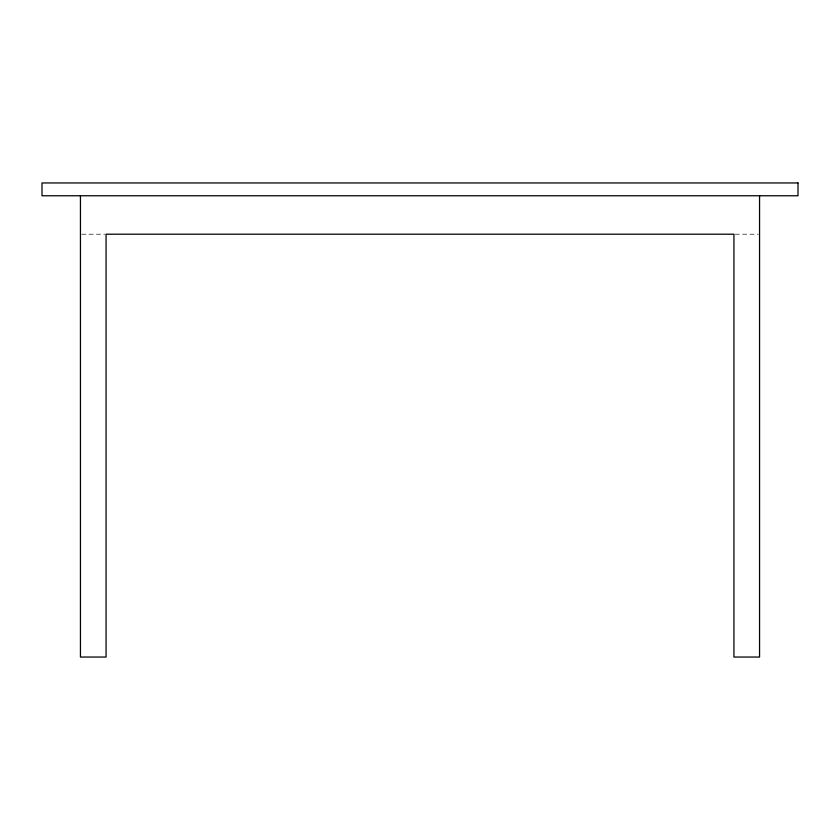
<?xml version="1.0" encoding="UTF-8"?>
<svg xmlns="http://www.w3.org/2000/svg" width="840" height="840" viewBox="0 0 840 840"><rect width="100%" height="100%" fill="white"/><g stroke="black" fill="none" stroke-linecap="round" stroke-linejoin="round"><path stroke-width="0.63" stroke-dasharray="4.2 3.15" d="M81.722 234.203L104.79 234.203M735.21 234.203L758.279 234.203"/><path stroke-width="1.26" d="M759.56 195.762L759.56 657.048L733.929 657.048L733.929 234.203L106.071 234.203L106.071 657.048L80.441 657.048L80.441 195.762M798 182.952L42 182.952L42 195.762L798 195.762L798 182.952"/></g></svg>
